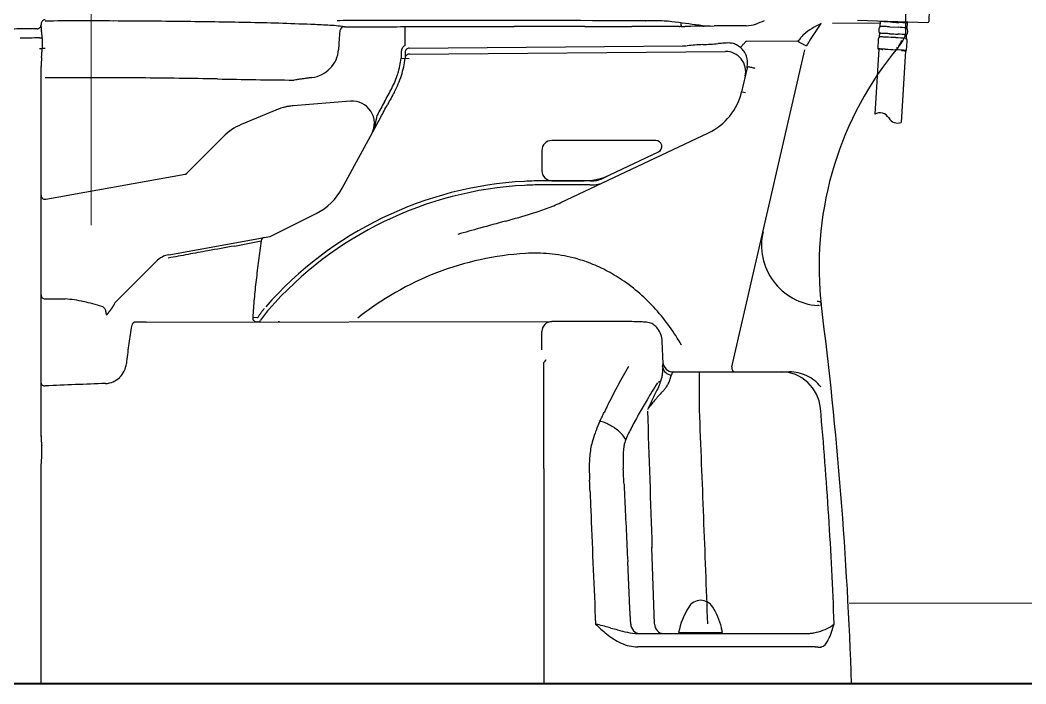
# Model space of a CAD drawing. Units: millimetres at full size, sheet at 1:50. Extents: x -31113 to 29332, y -20209 to 31249.
# Drawn here: x 17505 to 18005, y -5397 to -5067 of the extents above; entities that cross this region are included whole.
import ezdxf

# ---------------------------------------------------------------- set-up
doc = ezdxf.new("R2010")
doc.units = ezdxf.units.MM
doc.header["$LTSCALE"] = 50
doc.linetypes.add('CHAIN1', pattern=[8, 5, -1, 1, -1])
for name, color, linetype, lineweight in [('B-1_通り芯・通り番号', 1, 'CHAIN1', 18), ('B-3_仕上線(黄)', 3, 'Continuous', 40), ('B-A_文字', 7, 'Continuous', 25), ('B-F_寸法・方位', 7, 'Continuous', 25)]:
    doc.layers.add(name, color=color, linetype=linetype, lineweight=lineweight)

msp = doc.modelspace()

# ---------------------------------------------------------------- linework, layer by layer
at = {"layer": 'B-1_通り芯・通り番号'}
msp.add_line((17540.23, -3727.23), (17540.23, -5168.71), dxfattribs=at)
at = {"layer": 'B-3_仕上線(黄)'}
msp.add_line((18015.23, -5396.71), (16695.23, -5396.71), dxfattribs=at)
at = {"layer": 'B-A_文字', "color": 1, "lineweight": 18}
msp.add_line((18015.23, -5356.71), (17917.03, -5356.71), dxfattribs=at)
at = {"layer": 'B-F_寸法・方位'}
for p, q in [((17957.86, -5030.13), (17956.68, -5067.51)), ((17945.23, -5071.74), (17945.23, -5033.89)), ((17515.23, -5070.3), (17515.23, -5069.27)), ((17704.99, -5067.08), (17674.68, -5067.08)), ((17696.32, -5070.15), (17695.83, -5070.15)), ((17696.32, -5079.36), (17696.32, -5070.15)), ((17704.57, -5070.15), (17696.32, -5070.15)), ((17785.61, -5070.09), (17809.05, -5070.08)), ((17815.63, -5067.23), (17801.58, -5067.2)), ((17828.91, -5067.71), (17827.23, -5067.49)), ((17830.6, -5067.93), (17828.91, -5067.71)), ((17832.29, -5068.14), (17830.6, -5067.93)), ((17833.98, -5068.36), (17832.29, -5068.14)), ((17832.49, -5070.07), (17833.04, -5070.07)), ((17833.53, -5070.02), (17833.04, -5070.07)), ((17835.66, -5068.58), (17833.98, -5068.36)), ((17833.99, -5070.06), (17835.3, -5070.04)), ((17836.57, -5070.02), (17835.3, -5070.04)), ((17837.35, -5068.8), (17835.66, -5068.58)), ((17838.26, -5070), (17836.57, -5070.02)), ((17839.04, -5069.01), (17837.35, -5068.8)), ((17839.95, -5069.97), (17838.26, -5070)), ((17840.72, -5069.23), (17839.04, -5069.01)), ((17841.64, -5069.94), (17839.95, -5069.97)), ((17842.41, -5069.45), (17840.72, -5069.23)), ((17843.33, -5069.91), (17841.64, -5069.94)), ((17844.1, -5069.67), (17842.41, -5069.45)), ((17845.02, -5069.89), (17843.33, -5069.91)), ((17848, -5069.84), (17849.98, -5069.81)), ((17865.89, -5069.7), (17862.78, -5069.7)), ((17932.46, -5068.37), (17908.7, -5068.56)), ((17921.19, -5066.9), (17956.17, -5068)), ((17932.5, -5067.63), (17932.36, -5070.03)), ((17937.19, -5070.22), (17941.35, -5070.46)), ((17945.83, -5070.85), (17945.98, -5068.45)), ((17663.81, -5071.98), (17663.54, -5075.97)), ((17932.15, -5073.46), (17932.04, -5075.24)), ((17945.52, -5076.06), (17945.62, -5074.28)), ((17663.54, -5075.97), (17663.15, -5081.6)), ((17698.31, -5080.8), (17834.15, -5079.71)), ((17834.15, -5079.71), (17834.4, -5079.7)), ((17836.26, -5079.62), (17836.5, -5079.6)), ((17891.31, -5077.39), (17865.71, -5077.6)), ((17891.31, -5077.39), (17891.44, -5077.39)), ((17931.52, -5076.48), (17931.23, -5081.2)), ((17945.6, -5082.07), (17945.89, -5077.35)), ((17694.32, -5082.86), (17694.32, -5085.75)), ((17694.32, -5085.75), (17698.32, -5086)), ((17696.32, -5082.86), (17696.32, -5085.87)), ((17698.31, -5083.74), (17855.57, -5082.47)), ((17858.68, -5239.26), (17895.06, -5081.7)), ((17931.73, -5081.28), (17929.79, -5113.7)), ((17945.1, -5082.08), (17942.94, -5117.73)), ((17515.23, -5273.46), (17515.23, -5090.02)), ((17866.32, -5090.6), (17863.58, -5102.47)), ((17863.78, -5102.52), (17865.53, -5102.92)), ((17669.09, -5107.18), (17640.57, -5109.48)), ((17631.97, -5111.58), (17614.79, -5118.8)), ((17665, -5150.42), (17684.12, -5115.14)), ((17587.97, -5142.84), (17605.76, -5124.9)), ((17773.72, -5157.55), (17847.16, -5122.85)), ((17820.95, -5126.7), (17769.23, -5126.7)), ((17764.23, -5131.7), (17764.23, -5141.7)), ((17798.07, -5143.83), (17822.23, -5132.42)), ((17517.59, -5155.91), (17586.91, -5143.4)), ((17794.38, -5145.57), (17798.07, -5143.83)), ((17769.23, -5146.7), (17785.26, -5146.7)), ((17788.08, -5148.83), (17788.44, -5148.83)), ((17788.33, -5146.83), (17788.09, -5146.83)), ((17788.33, -5146.83), (17788.68, -5146.83)), ((17788.44, -5148.83), (17788.67, -5148.83)), ((17629.46, -5174.25), (17652.04, -5162.97)), ((17578.82, -5183.47), (17628.92, -5174.43)), ((17552.36, -5206.9), (17572.46, -5186.8)), ((17517.23, -5205.43), (17527.24, -5205.43)), ((17903.21, -5208.89), (17903.19, -5208.76)), ((17622.46, -5214.88), (17620.49, -5214.75)), ((17622.76, -5214.88), (17622.46, -5214.88)), ((17567.5, -5216.95), (17769.23, -5216.7)), ((17622.77, -5216.88), (17622.46, -5216.88)), ((17633.75, -5216.87), (17633.18, -5216.87)), ((17803.98, -5216.71), (17769.23, -5216.71)), ((17764.23, -5230.8), (17764.23, -5221.71)), ((17824.51, -5237.62), (17824.14, -5226.39)), ((17765.23, -5266.16), (17765.23, -5237.03)), ((17829.48, -5241.71), (17887.31, -5241.71)), ((17842.62, -5260.79), (17842.62, -5241.71)), ((17765.23, -5289.74), (17765.23, -5266.16)), ((17515.23, -5274.02), (17515.23, -5273.85)), ((17515.24, -5274.02), (17515.24, -5273.85)), ((17515.23, -5289.03), (17515.32, -5287.96)), ((17515.23, -5396.71), (17515.23, -5289.03)), ((17820.28, -5366.98), (17819.01, -5329.05)), ((17807.31, -5343.8), (17806.94, -5336.06)), ((17807.69, -5351.54), (17807.31, -5343.8)), ((17808.07, -5359.29), (17807.69, -5351.54)), ((17808.45, -5367.03), (17808.07, -5359.29)), ((17853.63, -5369.45), (17853.63, -5368.74)), ((17811.88, -5371.71), (17896.05, -5371.71)), ((17832.23, -5371.21), (17854.05, -5371.21)), ((17834.73, -5371.71), (17834.73, -5371.21)), ((17851.73, -5371.21), (17851.73, -5371.71)), ((17845.3, -5378.34), (17811.94, -5378.34)), ((17901.56, -5378.43), (17902.72, -5378.43)), ((17352.23, -5396.71), (17766.73, -5396.71)), ((17783.35, -5396.71), (17918.23, -5396.71))]:
    msp.add_line(p, q, dxfattribs=at)
for points in [[(17832.49, -5070.07), (17820.77, -5070.08), (17809.05, -5070.08)], [(17848, -5069.84), (17847, -5069.86), (17845.02, -5069.89)], [(17515.79, -5075.74), (17515.79, -5076.99), (17515.78, -5079.78), (17515.78, -5080.98)], [(17942.8, -5077.6), (17942.67, -5077.87), (17942.53, -5078.13), (17942.39, -5078.41), (17942.25, -5078.68), (17942.1, -5078.97), (17941.96, -5079.25), (17941.81, -5079.54), (17941.66, -5079.83), (17941.51, -5080.13), (17941.36, -5080.43)], [(17649.94, -5095.44), (17649.49, -5095.5), (17649.05, -5095.56), (17648.6, -5095.63), (17648.16, -5095.69), (17647.71, -5095.75), (17647.27, -5095.81), (17646.82, -5095.88), (17646.38, -5095.94), (17645.93, -5096), (17645.49, -5096.06), (17645.04, -5096.12), (17644.59, -5096.18), (17644.15, -5096.24), (17643.7, -5096.31), (17643.26, -5096.37), (17642.81, -5096.43), (17642.37, -5096.49), (17641.92, -5096.55), (17641.03, -5096.67)], [(17788.08, -5148.83), (17784.84, -5148.81), (17781.6, -5148.8), (17778.36, -5148.79), (17775.12, -5148.78), (17771.88, -5148.77)], [(17903.05, -5207.34), (17903.03, -5207.16), (17903.01, -5206.98), (17902.99, -5206.79)], [(17903.22, -5208.77), (17903.21, -5208.62), (17903.19, -5208.47), (17903.17, -5208.32), (17903.15, -5208.18), (17903.13, -5208.03), (17903.12, -5207.89), (17903.1, -5207.75), (17903.08, -5207.61), (17903.07, -5207.48), (17903.05, -5207.34)], [(17547.91, -5213.58), (17547.87, -5213.39), (17547.83, -5213.2), (17547.78, -5213.01), (17547.74, -5212.82), (17547.69, -5212.63), (17547.65, -5212.43), (17547.61, -5212.24), (17547.56, -5212.05), (17547.52, -5211.86), (17547.48, -5211.67)], [(17547.91, -5213.58), (17548.03, -5213.41), (17548.14, -5213.25), (17548.25, -5213.08), (17548.36, -5212.91), (17548.48, -5212.75), (17548.59, -5212.58), (17548.7, -5212.42), (17548.81, -5212.26), (17548.92, -5212.1), (17549.02, -5211.94)], [(17795.38, -5368.14), (17794.5, -5367.91), (17793.62, -5367.68), (17792.73, -5367.45), (17791.84, -5367.22), (17790.95, -5366.99)]]:
    msp.add_lwpolyline(points, dxfattribs=at)
for centre, radius, start, end in [((17513.23, -5069.18), 2.03, 270.7281, 314.0703), ((17513.3, -5069.25), 1.93, 314.0703, 359.3403), ((17525.05, -5070.3), 9.82, 180, 190.91), ((17518.49, -5069.3), 3.25, 147.0454, 179.4708), ((17517.23, -5068.49), 1.76, 90.414, 147.0454), ((17536.74, -8121.23), 3053.93, 89.72316, 90.3663), ((17526.86, -10166.89), 5099.62, 89.33801, 89.72316), ((17532.57, -9672.98), 4605.68, 88.94239, 89.33801), ((17593.71, -6360.77), 1292.9, 87.53313, 88.94239), ((17588.16, -6489.61), 1421.87, 87.19337, 87.53313), ((17652.02, -5187.08), 117.77, 83.093, 87.1934), ((17669.78, -5219.65), 152.56, 90.4584, 92.7574), ((17666.25, -5072.7), 2.54, 98.1786, 163.513), ((17666.18, -5072.25), 2.08, 91.6508, 98.1786), ((17666.18, -5072.26), 2.1, 90.0276, 91.6508), ((17431.77, 481159.49), 486229.71, 270.02762, 270.03112), ((17674.56, -5816.51), 749.43, 89.99037, 90.45841), ((17405.45, 530205.17), 535275.4, 270.03202, 270.03316), ((17696.9, -53187.71), 48120.62, 89.87536, 89.99037), ((17593.36, 205619.51), 210689.68, 270.03316, 270.04272), ((17838.02, -122510.16), 117440.08, 90.02557, 90.04272), ((17815.69, -5067.02), 0.213, 270.1089, 279.9519), ((17815.37, -5509.62), 442.39, 89.3485, 89.9589), ((17818.26, -5255.56), 188.32, 87.9148, 89.3485), ((17824.17, -5093.14), 25.78, 83.1732, 87.9148), ((17855.05, -5066.46), 21.82, 184.7659, 187.0713), ((17845.81, -5067.61), 12.52, 187.0713, 191.0909), ((17834.07, -5067.31), 2.76, 258.876, 261.7631), ((17833.98, -5067.91), 2.16, 261.7631, 265.4531), ((17833.96, -5068.12), 1.95, 265.4531, 268.0521), ((17833.96, -5068.17), 1.89, 268.0521, 270.7299), ((17845.06, -5063.18), 6.71, 259.4329, 263.0089), ((17845.06, -5063.2), 6.69, 263.0089, 266.5954), ((17845.06, -5063.21), 6.68, 266.5938, 269.6689), ((17862.33, -5829.07), 759.37, 90.44938, 90.93218), ((17863.76, -6011.24), 941.54, 90.05999, 90.44938), ((17865.83, -5055.91), 13.79, 270.2197, 290.0687), ((17850.5, -5013.93), 58.48, 290.0687, 294.7934), ((17949.17, -5160.21), 102.53, 116.6953, 119.5637), ((17745.48, -4969.01), 186.46, 326.2558, 327.7143), ((17935.07, -5071.91), 3.3, 145.3072, 176.6666), ((17932.45, -5070.09), 0.108, 70.0025, 146.9748), ((17938.68, -5065.63), 6.5, 194.4974, 196.2436), ((17938.74, -5065.61), 6.56, 196.2436, 197.9735), ((17932.65, -5069.52), 0.5, 250.0025, 269.5221), ((17932.67, -5068.73), 1.11, 88.4569, 97.3664), ((17933.06, -5053.96), 13.66, 268.4569, 269.1824), ((17931.6, -5132.89), 62.88, 86.9019, 88.9008), ((17932.51, -5093.1), 25.48, 87.9883, 89.1824), ((17929.64, -5174.67), 107.1, 87.7042, 87.9883), ((17927.71, -5222.79), 155.26, 87.0249, 87.7042), ((17863.78, -6385.9), 1317.72, 86.80652, 86.90191), ((17914.66, -5473.84), 406.65, 86.7656, 87.0249), ((17998.87, -3983.71), 1085.85, 266.76556, 266.98031), ((17936.99, -5148.95), 78.61, 83.7914, 86.8233), ((17938.32, -5131.51), 63.54, 83.3115, 86.9803), ((17945.55, -5070.23), 0.571, 263.7914, 283.8043), ((17942.76, -5072.39), 3.43, 326.4812, 26.5611), ((17945.72, -5070.9), 0.125, 25.9281, 103.8043), ((17945.77, -5068), 0.407, 263.3115, 287.8657), ((17940.08, -5065.71), 6.5, 337.2453, 338.6825), ((17940.09, -5065.72), 6.49, 338.6825, 340.841), ((17940.08, -5065.71), 6.5, 340.841, 342.2777), ((17956.18, -5067.5), 0.5, 268.2, 358.2), ((17553.17, -10251.63), 5180.57, 90.53115, 90.62089), ((17556.33, -10203.3), 5127.71, 90.46823, 90.57544), ((17553.63, -10301.34), 5230.29, 90.44226, 90.53115), ((17514.53, -5040.83), 34.94, 269.8293, 270.9535), ((17514.83, -5059.29), 16.47, 270.9535, 273.338), ((17492.46, -5076.58), 23.37, 6.3139, 10.91), ((17497.92, -5075.98), 17.88, 3.537, 6.3139), ((17501.38, -5075.76), 14.41, 0.0929, 3.537), ((17903.92, -5084.81), 14.3, 139.9942, 148.7512), ((17906.3, -5086.81), 17.42, 132.7983, 139.9942), ((17909.5, -5090.27), 22.13, 119.5637, 132.7983), ((17730.47, -4958.98), 204.51, 324.926, 326.2558), ((17933.5, -5076.59), 1.99, 156.8302, 160.7925), ((17933.52, -5076.6), 2.01, 152.9036, 156.8302), ((17933.5, -5076.59), 1.99, 148.946, 152.9036), ((17935.14, -5071.91), 3.37, 176.6666, 207.4724), ((17933.56, -5076.63), 2.06, 145.1168, 148.946), ((17933.39, -5076.51), 1.85, 140.8715, 145.1168), ((17933.33, -5076.46), 1.77, 136.4205, 140.8715), ((17932.12, -5075.32), 0.112, 74.1462, 136.9574), ((17932.29, -5074.73), 0.498, 254.1462, 269.8102), ((17932.31, -5074.55), 1.11, 88.4569, 97.3664), ((17932.24, -5089.25), 14.02, 88.4272, 89.8102), ((17932.71, -5059.79), 13.66, 268.4569, 269.1824), ((17932.15, -5098.93), 25.48, 87.9883, 89.1824), ((17931.03, -5133.53), 58.31, 88.0946, 88.4272), ((17930, -5164.27), 89.08, 87.3098, 88.0946), ((17929.29, -5180.5), 107.1, 87.7042, 87.9883), ((17927.36, -5228.62), 155.26, 87.0249, 87.7042), ((17920.74, -5361.46), 286.49, 87.0658, 87.3098), ((17876.68, -6221), 1147.15, 86.82358, 87.06578), ((17914.31, -5479.67), 406.65, 86.7656, 87.0249), ((17998.52, -3989.54), 1085.85, 266.76556, 266.98031), ((17934.5, -5179.14), 103.68, 84.1444, 86.8236), ((17937.97, -5137.34), 63.54, 83.3115, 86.9803), ((17934.01, -5071.7), 11.22, 336.235, 359.8044), ((17945.42, -5073.83), 0.407, 263.3115, 287.8657), ((17698.38, -5082.86), 4.06, 150.3334, 156.3054), ((17698.36, -5082.84), 4.04, 138.3718, 150.3334), ((17698.35, -5082.83), 4.01, 126.3304, 138.3718), ((17698.34, -5082.81), 3.99, 120.2635, 126.3304), ((17698.32, -5082.76), 1.96, 90.4712, 136.7582), ((17833.87, -5045.14), 34.56, 270.868, 272.2185), ((17834.07, -5050.26), 29.44, 272.2185, 273.8039), ((17855.43, -5303.24), 224.44, 92.8571, 94.8294), ((17833.04, -4854.65), 224.71, 272.8571, 274.8271), ((17862.09, -5198.65), 120.51, 93.7479, 94.8271), ((17863.43, -5219.04), 140.95, 92.8252, 93.7479), ((17857.12, -5086.88), 8.63, 78.1574, 93.8346), ((17857.1, -5086.95), 8.71, 62.614, 78.1574), ((17856.62, -5087.87), 9.75, 55.964, 62.614), ((17856.56, -5087.98), 9.87, 49.396, 55.964), ((17861.94, -5079.18), 1.67, 308.6821, 318.0816), ((17856.53, -5088.16), 10.03, 19.1883, 49.98), ((17880.63, -5095.96), 23.45, 137.4119, 138.0816), ((17830.23, -5049.63), 45, 317.4119, 319.4277), ((17707.98, -4944.95), 205.95, 319.4277, 319.8682), ((17865.62, -5077.86), 0.241, 117.415, 138.7477), ((17865.67, -5077.95), 0.348, 102.5228, 117.415), ((17865.7, -5078.07), 0.47, 95.1812, 102.5228), ((17865.72, -5078.38), 0.781, 90.7618, 95.1812), ((17891.44, -5077.92), 0.527, 77.3785, 89.6834), ((17891.47, -5077.77), 0.372, 60.0103, 77.3785), ((17964.25, -4953.77), 143.41, 239.5864, 240.1608), ((17936.82, -5001.6), 88.27, 240.1608, 241.0938), ((17881.78, -5101.28), 25.6, 59.0002, 61.0938), ((17896.93, -5076.06), 3.82, 239.0002, 252.9494), ((17910, -5086.87), 15.89, 146.3767, 153.2447), ((17959.49, -5119.78), 75.32, 144.926, 146.3767), ((18072.07, -5189.13), 170, 140.2643, 185.4761), ((17933.18, -5076.54), 1.67, 168.421, 177.8841), ((17933.58, -5076.62), 2.07, 160.7925, 168.421), ((17941.01, -5078.19), 2.44, 257.656, 268.5981), ((17940.96, -5080.14), 0.493, 268.5981, 319.4134), ((17934.12, -5071.75), 11.1, 312.4164, 336.235), ((17933.89, -5070.61), 11.23, 323.874, 325.1614), ((17945.16, -5075.19), 0.806, 264.1444, 281.5795), ((17945.36, -5076.17), 0.191, 35.7647, 101.5795), ((17944.41, -5076.92), 1.4, 26.9608, 38.2064), ((17943.61, -5077.33), 2.3, 20.1171, 26.9608), ((17943.86, -5077.23), 2.03, 16.2434, 20.1171), ((17943.91, -5077.22), 1.98, 12.2743, 16.2434), ((17943.93, -5077.22), 1.96, 8.2606, 12.2743), ((17943.73, -5077.25), 2.17, 4.625, 8.2606), ((17944.12, -5077.21), 1.78, 0.1901, 4.625), ((17944.39, -5077.21), 1.5, 354.9576, 0.1901), ((17514.5, -5045.84), 35.17, 269.8274, 270.9577), ((17514.82, -5064.8), 16.21, 270.9577, 273.4094), ((17553.15, -5090.02), 37.92, 173.1498, 180), ((17477.11, -5080.89), 38.67, 353.1498, 359.8676), ((17516.83, -5095.99), 15.05, 91.3077, 94.0192), ((17517.24, -5113.56), 32.63, 90.057, 91.3077), ((17648.51, -5080.6), 14.68, 315.7881, 356.0827), ((17648.39, -5079.84), 46.31, 342.8419, 352.6768), ((17698.41, -5082.86), 4.08, 168.1704, 180), ((17698.4, -5082.86), 4.07, 156.3054, 168.1704), ((17648.78, -5079.76), 47.93, 342.1823, 352.6768), ((17698.43, -5082.86), 2.11, 136.7582, 180), ((17698.29, -5085.72), 1.96, 134.7111, 180), ((17698.32, -5085.75), 2.02, 90.4519, 134.7111), ((17855.64, -5092.41), 9.94, 38.3262, 90.4041), ((17856.2, -5088.28), 10.38, 349.3882, 19.1883), ((17932.4, -5076.22), 5.12, 257.1578, 267.6402), ((17932.04, -5064.3), 16.9, 267.3909, 268.9008), ((17930.67, -5135.25), 54.06, 87.2016, 88.9008), ((17931.13, -5107.09), 25.77, 85.55, 87.6402), ((17944.9, -4930.18), 151.67, 265.55, 265.6713), ((17904.4, -5672.83), 592.3, 87.04649, 87.2016), ((17947.97, -4889.51), 192.46, 265.6713, 265.7669), ((18125.47, -1388.06), 3698.18, 267.04649, 267.12738), ((17936.17, -5160.49), 79, 83.3422, 87.1274), ((17951.92, -4893.43), 188.78, 267.3076, 267.5095), ((17948.01, -4983.27), 98.86, 267.5095, 267.8951), ((17948.14, -4979.73), 102.41, 267.8951, 268.1687), ((17945.37, -5066.34), 15.74, 268.1687, 269.9481), ((17945.38, -5081.59), 0.441, 263.3422, 287.9455), ((17945.36, -5082.48), 0.395, 65.6904, 89.9481), ((17647.77, -5079.89), 15.7, 277.9287, 315.7881), ((17855.51, -5092.51), 10.1, 347, 38.3262), ((17856.8, -5088.4), 9.77, 347, 348.1357), ((17856.82, -5088.41), 9.74, 348.1357, 349.2745), ((17866.53, -5090.24), 0.135, 73.8229, 169.1868), ((17867.05, -5088.45), 1.72, 253.8229, 263.6591), ((17865.38, -5103.49), 13.41, 76.0538, 83.6591), ((17845.75, -5182.52), 94.84, 74.977, 76.0538), ((17538.81, -15771.28), 10675.75, 89.98821, 90.1158), ((17540.38, -8143.39), 3047.86, 89.54127, 89.98821), ((17536.03, -8686.93), 3591.41, 88.933, 89.54127), ((17652.56, -5081.13), 41.95, 331.989, 342.8419), ((17649.47, -5079.98), 47.21, 331.5297, 342.1823), ((17678.72, -1025.53), 4071.32, 268.933, 269.46957), ((17091.58, -4782.72), 677.36, 331.34672, 331.989), ((27712.1, -10536.79), 11399.76, 151.52973, 151.56587), ((17834.35, -5095.73), 30, 295.2866, 347), ((17863.84, -5102.25), 0.28, 227.0087, 257.0032), ((17642.83, -5137.41), 28.02, 107.2747, 109.1046), ((17642.81, -5137.37), 27.98, 104.5432, 107.2747), ((17642.83, -5137.41), 28.02, 102.7325, 104.5432), ((17642.81, -5137.37), 27.98, 100.9234, 102.7325), ((17642.82, -5137.38), 27.99, 100.02, 100.9234), ((17642.82, -5137.41), 28.02, 98.2172, 100.02), ((17642.82, -5137.37), 27.98, 95.5089, 98.2172), ((17642.82, -5137.41), 28.02, 94.6069, 95.5089), ((17669.98, -5118.15), 11, 331.5541, 94.6069), ((19527.24, -6113.62), 2098.21, 151.34672, 151.55407), ((-13014.99, 11515.63), 34914.43, 331.55407, 331.56587), ((17642.83, -5137.42), 28.03, 111.8767, 112.8035), ((17642.81, -5137.36), 27.97, 110.0262, 111.8767), ((17642.82, -5137.38), 27.99, 109.1046, 110.0262), ((17613.4, -5102.29), 69.98, 346.2587, 350.2144), ((17932.37, -5118.01), 5.02, 29.5733, 120.9432), ((17941.11, -5113.05), 5.02, 209.5733, 291.4264), ((17625.64, -5144.61), 28, 112.8035, 135.2456), ((17663.18, -5114.46), 18.73, 331.5541, 346.2587), ((17769.23, -5131.7), 5, 90, 180), ((17820.95, -5129.7), 3, 295.2866, 90), ((17586.55, -5141.42), 2.01, 280.2295, 281.9643), ((17586.55, -5141.44), 1.99, 281.9624, 285.4435), ((17586.55, -5141.42), 2.01, 285.4536, 290.6178), ((17586.55, -5141.43), 2, 290.6096, 295.8009), ((17586.55, -5141.42), 2.01, 295.801, 297.5253), ((17586.55, -5141.43), 2, 297.519, 302.7657), ((17586.55, -5141.42), 2.01, 302.786, 308.0612), ((17586.56, -5141.44), 1.99, 308.047, 313.444), ((17586.54, -5141.42), 2.01, 313.4441, 315.2456), ((17769.23, -5141.7), 5, 180, 270), ((17785.26, -5116.7), 30, 270, 295.2866), ((17788.76, -5133.66), 13.18, 282.4851, 295.2866), ((17765.23, -5330.71), 183.95, 93.006, 138.7413), ((17765.23, -5330.71), 181.95, 93.006, 138.7413), ((17638.63, -5136.13), 30, 296.5522, 331.5541), ((17764.95, -5325.37), 178.6, 91.443, 93.0073), ((17764.51, -5319.6), 170.82, 90.2437, 92.9596), ((17765.13, -5332.24), 185.48, 89.9368, 91.443), ((17769.1, -6400.52), 1251.75, 89.87297, 90.24367), ((17759.11, -10784.7), 5637.94, 89.82112, 89.93675), ((17756.33, -11675.46), 6528.71, 89.72128, 89.82112), ((17788.75, -5133.63), 13.21, 269.7164, 282.4851), ((17788.77, -5133.67), 15.16, 269.6523, 282.4635), ((17788.77, -5133.68), 15.15, 282.4635, 295.2866), ((17517.23, -5153.94), 2, 180, 221.2726), ((17517.71, -5153.5), 2.65, 221.5633, 222.9167), ((17517.12, -5154.05), 1.85, 222.9167, 224.8545), ((17517.23, -5153.94), 2, 224.8545, 252.5891), ((17517.23, -5153.93), 2.01, 252.5891, 280.1209), ((17700.57, -4976.1), 195.87, 287.3995, 289.679), ((17739.73, -5085.61), 79.56, 289.679, 295.2866), ((17656.96, -4836.75), 341.87, 285.152, 287.3899), ((17990.34, -6099.36), 963.95, 105.45654, 105.79679), ((18403.14, -7592.25), 2512.86, 105.15205, 105.45654), ((17626.69, -5176.86), 2, 136.2549, 171.8939), ((17626.68, -5176.85), 1.98, 100.2295, 136.2549), ((17628.56, -5172.46), 2, 280.2295, 296.5522), ((17864.44, -5654.35), 501.48, 105.7968, 106.4508), ((17903.44, -5178.77), 30, 167, 266.1506), ((19079.99, -13342.87), 8294.74, 100.19762, 100.29093), ((17525.71, -4702.5), 484.3, 280.1976, 281.7956), ((18255.13, -5268.7), 637.12, 171.68632, 172.57311), ((17580.95, -5195.28), 12, 100.2295, 135), ((17960.48, -7230.95), 2081.15, 100.30108, 100.57621), ((27667.01, -60636.76), 56361.88, 100.29093, 100.30108), ((17764.97, -5329.74), 147.16, 93.4743, 111.1373), ((17760.9, -5263.82), 81.12, 84.9571, 93.4219), ((17761.46, -5257.46), 74.73, 75.7719, 84.9571), ((17762.86, -5251.92), 69.02, 72.4654, 75.7719), ((18242.88, -5267.1), 624.75, 172.57311, 173.47746), ((17761.75, -5255.44), 72.71, 69.3266, 72.4654), ((17759.07, -5262.54), 80.31, 62.5728, 69.3266), ((17765.48, -5331.06), 148.58, 111.1373, 128.6342), ((17757.24, -5266.07), 84.28, 56.1369, 62.5728), ((18005.62, -5239.98), 385.95, 173.4774, 174.8649), ((17754.81, -5269.69), 88.64, 41.8651, 56.1369), ((17517.18, -5203.46), 1.95, 180, 225.7486), ((17517.23, -5203.4), 2.02, 225.7486, 270), ((17521.87, -5272.72), 67.51, 77.5099, 85.4323), ((18013.33, -5240.67), 393.7, 174.8649, 176.2251), ((18012.34, -5194.85), 110, 185.5272, 186.229), ((17512.77, -5313.77), 109.56, 72.6231, 77.5099), ((17544.61, -5211.87), 2.8, 37.7153, 71.5115), ((17544.15, -5212.22), 3.38, 9.4665, 37.7153), ((17533.05, -5197.58), 21.45, 320.1208, 321.5857), ((17537.57, -5201.17), 15.67, 321.5857, 323.5909), ((17538.7, -5202), 14.27, 323.5909, 323.931), ((17538.93, -5202.17), 13.99, 323.931, 324.2779), ((17539.04, -5202.25), 13.85, 324.2779, 324.6257), ((17539.24, -5202.39), 13.6, 324.6257, 324.9799), ((17539.33, -5202.45), 13.49, 324.9799, 325.3347), ((17539.56, -5202.61), 13.22, 325.3347, 325.6969), ((17539.77, -5202.76), 12.96, 325.6969, 326.4298), ((17540.25, -5203.07), 12.39, 326.4298, 327.1966), ((17541.34, -5203.53), 11.22, 326.1522, 326.8845), ((17542.06, -5204), 10.36, 326.8845, 327.6776), ((17542.35, -5204.19), 10.02, 327.6776, 328.4905), ((17543.05, -5204.61), 9.2, 328.4905, 329.3753), ((17543.33, -5204.78), 8.87, 329.3753, 330.2932), ((17543.88, -5205.09), 8.24, 330.2932, 331.2817), ((17544.28, -5205.31), 7.79, 331.2817, 333.4651), ((17544.68, -5205.51), 7.34, 333.4651, 335.7825), ((17575.27, -5219.27), 26.2, 155.5922, 155.7825), ((17568.52, -5216.21), 18.8, 155.3268, 155.5922), ((17566.49, -5215.28), 16.56, 155.0214, 155.3268), ((17563.74, -5214), 13.53, 154.6477, 155.0214), ((17562.86, -5213.58), 12.55, 154.238, 154.6477), ((17560.71, -5212.54), 10.16, 153.7319, 154.238), ((17557.86, -5211.14), 6.99, 148.0622, 153.7319), ((17554.5, -5209.04), 3.02, 135, 148.0622), ((17664.75, -5242.55), 50.28, 140.0081, 141.7781), ((17664.86, -5242.62), 48.41, 138.7736, 142.6982), ((17742.36, -5280.84), 105.35, 29.8398, 41.8651), ((17901.53, -5212.31), 5.53, 87.7883, 94.196), ((17901.35, -5210.7), 2, 62.1287, 86.252), ((17901.62, -5210.05), 3.27, 76.9582, 87.7883), ((17901.74, -5209.51), 2.71, 66.9422, 76.9582), ((17902.64, -5207.4), 0.416, 7.5264, 66.9422), ((17951.29, -5203.23), 48.41, 184.8796, 185.3696), ((17957, -5202.69), 54.14, 185.3696, 185.8077), ((17960.42, -5202.34), 57.58, 185.8077, 185.9589), ((17965.63, -5201.8), 62.82, 185.9589, 186.0975), ((17969.08, -5201.43), 66.29, 186.0975, 186.2221), ((17979.17, -5200.33), 76.44, 186.2221, 186.3301), ((15919.27, -5461.72), 2000.02, 1.86282, 7.26599), ((17551.75, -5213.76), 3.28, 139.488, 146.2288), ((17522.65, -5188.89), 34.99, 319.488, 320.1208), ((17622.51, -5214.88), 2.02, 176.2999, 222.5177), ((17667.04, -5244.23), 53.12, 145.0091, 146.4613), ((17665.86, -5243.4), 51.67, 143.5165, 145.0091), ((17665.47, -5243.12), 51.2, 141.7781, 143.5165), ((17666.9, -5244.17), 50.97, 142.6982, 146.4254), ((17847.2, -5267.16), 291, 170.6424, 172.3992), ((17572.6, -5222.15), 12.74, 163.6304, 169.5673), ((17563.38, -5219.45), 3.13, 139.8127, 163.6304), ((17562.28, -5218.52), 1.69, 128.0398, 139.8127), ((17561.94, -5218.08), 1.14, 110.6384, 128.0398), ((17571.66, -5776.24), 559.31, 90.7309, 91.0364), ((17567.87, -5479.12), 262.18, 90.0792, 90.7309), ((17622.46, -5214.92), 1.96, 222.5177, 270.0687), ((17622.76, -5214.88), 2, 270.1144, 326.5664), ((17769.23, -5221.71), 5, 90, 180), ((17804.07, -5748.9), 532.19, 89.5789, 90.0098), ((17806.73, -5386.71), 169.99, 88.23, 89.5789), ((17808.42, -5332.07), 115.32, 86.818, 88.23), ((17813.85, -5234.36), 17.46, 77.5126, 86.818), ((17816.27, -5223.47), 6.31, 54.1472, 77.5126), ((17815.8, -5224.11), 7.1, 33.3345, 54.1472), ((17814.15, -5226.71), 10, 1.8515, 40.5643), ((17923.18, -5277.3), 367.65, 172.3992, 173.7898), ((17762.66, -5234.03), 4, 324.6174, 338.5539), ((17546.23, -5236.26), 11.52, 314.6607, 353.6678), ((17763.61, -5234.71), 2.84, 305.0503, 324.6174), ((18037.31, -5375.03), 267.18, 149.3978, 151.6664), ((17816.49, -5236.45), 8.16, 341.542, 342.1503), ((17828.19, -5238.49), 4, 187.7839, 193.7454), ((17870.77, -5242.36), 46.53, 178.1243, 179.7704), ((17817.04, -5236.62), 7.59, 342.1503, 342.8047), ((17872.17, -5242.4), 47.93, 176.5264, 178.1243), ((17817.31, -5236.71), 7.31, 342.8047, 343.4596), ((17817.83, -5236.86), 6.76, 343.4596, 344.1678), ((17822.19, -5239.96), 2.19, 12.9363, 13.7439), ((17821.84, -5240.04), 2.54, 12.2415, 12.9363), ((17818.09, -5236.94), 6.49, 344.1678, 344.8768), ((17828.98, -5238.47), 4.77, 192.4851, 228.7504), ((17818.59, -5237.07), 5.97, 344.8768, 345.6475), ((17819.11, -5237.2), 5.44, 345.6475, 350.6025), ((17829.48, -5236.71), 5, 181.8515, 270), ((17822.12, -5237.7), 2.39, 350.6025, 1.8515), ((17860.63, -5239.71), 2, 167, 270), ((17546.96, -5236.99), 10.49, 272.1394, 314.6607), ((17811.6, -5241.5), 12.7, 338.3891, 347.6728), ((17814.1, -5242.05), 10.14, 347.6728, 359.2899), ((17829.4, -5237.99), 5.41, 228.7504, 260.9393), ((17819.22, -5243.33), 8.98, 334.1489, 347.8038), ((17842.68, -5248.4), 15.02, 164.0263, 167.8038), ((17839.32, -5247.44), 11.52, 159.1038, 164.0263), ((17823.1, -5239.15), 6.87, 322.5734, 326.7274), ((17826.5, -5241.38), 2.8, 326.7274, 336.8894), ((17827.34, -5241.74), 1.89, 336.8894, 339.6742), ((17827.8, -5241.92), 1.39, 339.6742, 343.4538), ((17833.68, -5243.66), 4.74, 161.4979, 163.4538), ((17831.51, -5242.94), 2.46, 157.7205, 161.4979), ((17837.99, -5245.59), 9.46, 156.4157, 157.7205), ((17829.48, -5241.87), 0.165, 90, 156.4157), ((17883.27, -5260.98), 19.27, 46.8319, 90), ((17887.31, -5262.01), 20.3, 64.8102, 90), ((17887.4, -5261.82), 20.09, 39.3651, 64.8102), ((17516.46, -5247.26), 1.22, 180, 242.3942), ((17517.23, -5245.77), 2.9, 242.3942, 271.0995), ((17699.8, -9461.68), 4216.96, 92.27612, 92.48052), ((17704.21, -9572.86), 4328.23, 92.07697, 92.27612), ((18060.07, -5387.29), 293.04, 151.6664, 153.735), ((18031.63, -5383.94), 250.47, 146.9044, 148.0325), ((17897.69, -5292.19), 86.75, 150.4458, 154.5482), ((17817.37, -5232.39), 15.06, 288.4158, 291.0363), ((17801.41, -5240.1), 22.79, 335.9318, 340.2492), ((17819.64, -5238.31), 8.72, 291.0363, 295.5593), ((17789.47, -5235.81), 35.49, 340.2492, 343.0232), ((17810.24, -5238.24), 19.29, 315.9568, 320.8844), ((17805.03, -5234), 26, 320.8844, 324.5405), ((17815.79, -5241.67), 12.79, 324.5405, 334.1489), ((17882.6, -5261.69), 20.25, 5.5744, 46.8319), ((18055.73, -5398.46), 278.6, 149.1384, 150.7331), ((18043.3, -5391.22), 264.22, 148.0325, 149.1018), ((18099.31, -5388.15), 310.04, 154.5482, 155.6966), ((17877.34, -5303.14), 74.06, 135.9568, 140.4275), ((18073.63, -5393.93), 308.13, 154.183, 154.6218), ((18067.88, -5391.15), 301.74, 153.735, 154.183), ((17879.3, -5304.76), 76.6, 140.4275, 144.7501), ((-18042.71, -6713.35), 35914.72, 2.23321, 2.31795), ((15937.83, -5438.76), 1973.07, 3.64624, 5.20629), ((17772.6, -5253.67), 23.96, 328.5767, 334.3361), ((17358.43, -5054.66), 483.45, 334.3361, 334.6218), ((18069.09, -5405.94), 293.92, 150.7331, 152.2448), ((211516.76, 1127.69), 193805.33, 181.88911, 181.9092), ((17844.54, -5291.94), 57.37, 158.4774, 163.5607), ((20944, -6514.26), 3389.14, 158.39129, 158.47739), ((17787.15, -5288.4), 23.01, 68.9567, 75.1717), ((17786.73, -5289.5), 24.19, 63.0433, 68.9567), ((17786.69, -5289.58), 24.28, 49.7757, 63.0433), ((18665.8, -5719.96), 968.21, 152.24481, 152.45061), ((17545.71, -5273.46), 30.48, 180, 180.3689), ((17552.8, -5273.35), 37.57, 181.0192, 184.4272), ((17547, -5273.45), 31.77, 180.3689, 180.7229), ((17826.71, -5286.68), 38.78, 163.5607, 174.0344), ((17791.83, -5283.5), 16.31, 30.1338, 49.7757), ((17821.42, -5281.3), 16.59, 158.8552, 169.743), ((17835.58, -5286.86), 31.8, 152.4506, 158.7093), ((17574.45, -5271.68), 59.28, 184.4272, 186.5875), ((17486.51, -5281.44), 29.2, 356.5135, 5.8288), ((17829.91, -5282.83), 25.22, 169.743, 176.9183), ((17273.37, -5268.46), 242.73, 355.3903, 356.5135), ((17850.46, -5289.16), 62.66, 174.0344, 180.5273), ((17874.28, -5285.92), 69.68, 179.8, 183.2587), ((17888.24, -5285.97), 83.63, 176.9183, 179.8), ((7496358.26, -5343.22), 7478593.03, 179.99959, 180.00041), ((18046.27, -5283.99), 258.53, 181.2735, 182.5576), ((17260.22, -5321.08), 545.39, 2.4795, 3.2795), ((16839.99, -5337.87), 948.95, 2.20772, 2.55757), ((19468.02, -5225.48), 1664.48, 182.47953, 182.74167), ((28762.1, -4878.26), 10982.01, 182.20772, 182.23796), ((69091.74, -2849.11), 51345.07, 182.74167, 182.75897), ((29200.14, -4861.15), 11420.39, 182.23796, 182.26704), ((29688.69, -4841.81), 11909.32, 182.26704, 182.39726), ((-21142.48, -6834.23), 39016.85, 2.15521, 2.23321), ((15950.86, -5437.93), 1960.01, 2.07579, 3.64624), ((65143.48, -3039.38), 47392.23, 182.75897, 182.7777), ((31900.14, -4749.22), 14122.7, 182.39726, 182.50707), ((17843.23, -5362.21), 7, 31.4775, 148.5225), ((17871.37, -5379.44), 40, 148.5225, 168.1245), ((17815.09, -5379.44), 40, 15.5022, 31.4775), ((17922.71, -5228.64), 191.06, 226.3959, 227.497), ((17831.8, -5327.85), 56.49, 227.497, 231.2198), ((17565.77, -6249.23), 910.52, 75.18391, 75.39384), ((18221.53, -3770.1), 1653.88, 255.18391, 255.29948), ((17876.47, -5085.35), 294.12, 255.2995, 256.3005), ((17813.93, -5366.72), 5.49, 183.2947, 220.7444), ((17812.84, -5367.65), 4.06, 220.7444, 270), ((17825.75, -5366.72), 5.48, 182.7758, 220.6104), ((17824.69, -5367.62), 4.08, 220.6104, 270), ((17855.54, -5368.96), 1.98, 188.3598, 194.7034), ((17815.8, -5379.38), 39.11, 13.3857, 14.7034), ((17815.71, -5379.4), 39.2, 12.0709, 13.3857), ((17893.61, -5340.64), 31.27, 281.2289, 289.4342), ((17897.51, -5351.69), 19.55, 289.4342, 302.5241), ((17901.77, -5358.38), 11.62, 302.5241, 307.4569), ((17816.57, -5340.65), 96.66, 341.7084, 344.2197), ((17904.84, -5362.38), 6.58, 307.4569, 316.1571), ((17819.75, -5342.84), 37.26, 231.2198, 244.4775), ((17811.91, -5350.2), 21.5, 256.3005, 269.9275), ((17896.05, -5356.04), 15.66, 270, 276.7116), ((17895.16, -5348.47), 23.29, 276.7116, 281.2289), ((17892.81, -5367.51), 15.71, 323.4584, 332.0358), ((17884.57, -5363.13), 25.04, 332.0358, 341.7084), ((17811.98, -5359.13), 19.21, 244.4775, 269.8777), ((17906.84, -27678), 22299.74, 90.08934, 90.15813), ((17875.68, -7695.64), 2317.36, 89.42739, 90.08934), ((17891.97, -6066.07), 687.71, 89.31432, 89.42739), ((17895.97, -5731.55), 353.16, 89.0941, 89.3143), ((17902.72, -5376.21), 2.22, 269.9946, 282.1415), ((17902.59, -5375.62), 2.82, 282.1415, 291.7164), ((17902.1, -5374.39), 4.14, 291.7164, 323.4584)]:
    msp.add_arc(centre, radius, start, end, dxfattribs=at)

doc.saveas('drawing.dxf')
